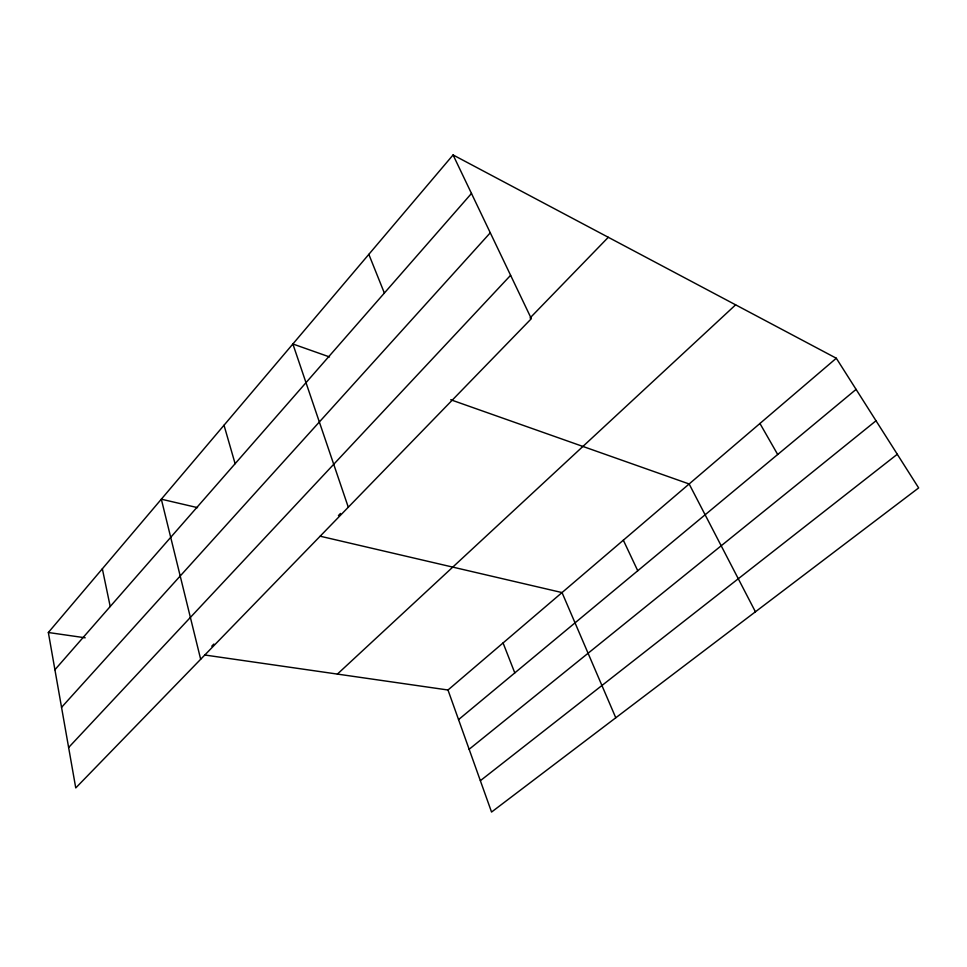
<?xml version="1.0" encoding="UTF-8"?>
<svg xmlns="http://www.w3.org/2000/svg" width="967" height="967" viewBox="0 0 967 967"><rect width="100%" height="100%" fill="white"/><g stroke="black" fill="none" stroke-linecap="round" stroke-linejoin="round"><path stroke-width="1.45" d="M453.076 154.95L531.342 318.675L75.752 787.936L48.35 632.503L453.076 154.95L836.31 358.237L918.65 487.924L491.55 812.05L447.987 690.003L204.895 655.022M54.914 669.744L471.485 193.448M61.55 707.348L490.281 232.781M68.621 747.515L510.612 275.305M211.773 646.198L213.864 644.046M338.438 515.58L340.505 513.441M530.061 317.974L608.303 237.29M337.386 674.096L735.633 304.835M447.987 690.003L836.31 358.237M458.551 719.617L856.085 389.387M469.14 749.28L876.017 420.778M480.357 780.695L897.279 454.272M48.35 632.503L85.193 637.797M197.546 507.639L161.332 499.19L200.665 659.264M320.21 536.214L562.032 592.578L615.774 717.768M329.529 356.944L292.868 343.986L348.289 507.216M450.743 399.758L689.145 483.971L755.42 611.797M759.941 423.486L777.698 454.502M623.34 540.19L637.749 570.76M368.838 254.357L384.37 293.061M503.07 642.934L514.795 672.899M224.018 425.226L235.114 463.701M102.345 568.789L110.214 606.527"/></g></svg>
